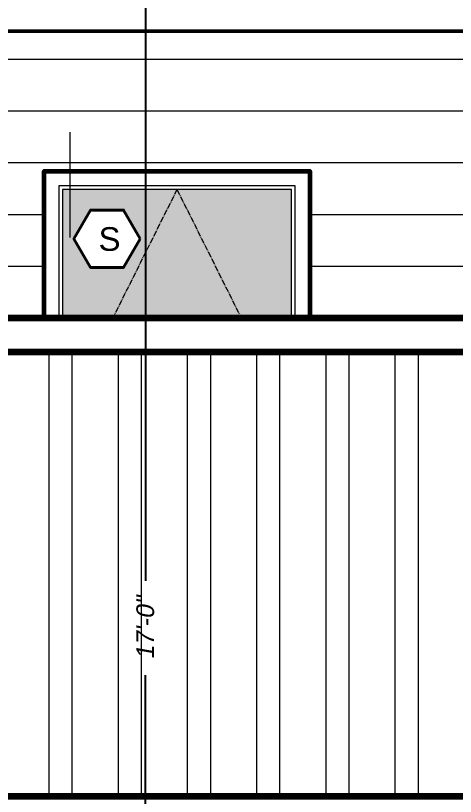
# Model space of a CAD drawing. Header units: inches. Extents: x -3905 to 10892, y 1064 to 9590.
# Drawn here: x 1461.7 to 1521.3, y 3517.7 to 3623.3 of the extents above; entities that cross this region are included whole.
import ezdxf

# ---------------------------------------------------------------- set-up
doc = ezdxf.new("R2010")
doc.units = ezdxf.units.IN
doc.header["$MEASUREMENT"] = 0
doc.header["$PDMODE"] = 3
doc.linetypes.add('MYCENTER', pattern=[0.9375, 0.75, -0.0625, 0.0625, -0.0625])
doc.layers.add('ELEVATIONS', color=40, linetype='Continuous', lineweight=0)
doc.layers.add('SECTIONS', color=70, linetype='Continuous', lineweight=0)
doc.styles.get("Standard").update_dxf_attribs({"font": 'arial.ttf', "oblique": 10})
doc.dimstyles.new('WeaselDims$0', dxfattribs={"dimtxt": 0.1, "dimasz": 0.0325, "dimexe": 0.0625, "dimexo": 0.125, "dimgap": 0.09, "dimtad": 0, "dimdec": 4, "dimzin": 0, "dimdsep": 46, "dimlunit": 4, "dimtxsty": 'Standard', "dimblk": 'BOXFILLED', "dimcen": 0.09, "dimadec": 0, "dimazin": 0, "dimtfac": 1, "dimtdec": 4, "dimtofl": 0, "dimtmove": 1, "dimatfit": 3, "dimfxl": 1, "dimfrac": 2, "dimtolj": 1, "dimtzin": 0, "dimarcsym": 0})

# ---------------------------------------------------------------- blocks, each defined once
blk = doc.blocks.new('_BoxFilled')
at = {"color": 0, "linetype": 'ByBlock', "lineweight": -2}
blk.add_line((-0.5, 0), (-1, 0), dxfattribs=at)
at = {"color": 0, "linetype": 'ByBlock'}
blk.add_solid([(-0.5, 0.5), (0.5, 0.5), (-0.5, -0.5), (0.5, -0.5)], dxfattribs=at)
blk = doc.blocks.new('*D405')
at = {"layer": 'Defpoints', "color": 0, "linetype": 'Continuous', "lineweight": 5, "transparency": 16777216}
for p in [(1459.11, 3637.33), (1479.31, 3637.33), (1459.11, 3443.62)]:
    blk.add_point(p, dxfattribs=at)
at = {"layer": 'SECTIONS', "color": 0, "linetype": 'Continuous', "lineweight": -2, "transparency": 16777216}
for p, q in [((1462.11, 3637.33), (1480.81, 3637.33)), ((1479.31, 3636.55), (1479.31, 3546.86)), ((1479.31, 3444.4), (1479.31, 3534.09)), ((1462.11, 3443.62), (1480.81, 3443.62))]:
    blk.add_line(p, q, dxfattribs=at)
at = {"layer": 'SECTIONS', "color": 0, "linetype": 'Continuous', "lineweight": -2, "transparency": 16777216, "xscale": 0.78, "yscale": 0.78, "zscale": 0.78}
for p, rotation in [((1479.31, 3637.33), 90), ((1479.31, 3443.62), 270)]:
    blk.add_blockref('_BoxFilled', p, dxfattribs=dict(at, rotation=rotation))
at = {"layer": 'SECTIONS', "color": 0, "linetype": 'Continuous', "lineweight": 5, "transparency": 16777216, "insert": (1479.31, 3540.47), "char_height": 2.4, "attachment_point": 5, "rotation": 90}
blk.add_mtext('\\A1;17\'-0"', dxfattribs=at)

msp = doc.modelspace()

# ---------------------------------------------------------------- hatches: boundary and pattern name
at = {"layer": 'ELEVATIONS', "linetype": 'Continuous', "lineweight": 9}
h = msp.add_hatch(color=254, dxfattribs=at)
h.dxf.hatch_style = 1
h.paths.add_polyline_path([(1499.09618, 3599.7897), (1468.09618, 3599.7897), (1468.09618, 3582.37641), (1499.09618, 3582.37641)])
h.paths.add_polyline_path([(1471.8825, 3597.01175), (1476.3625, 3597.01175), (1478.6025, 3593.13196), (1476.3625, 3589.25217), (1471.8825, 3589.25217), (1469.6425, 3593.13196)])
at = {"layer": 'ELEVATIONS', "linetype": 'Continuous', "lineweight": 5}
h = msp.add_hatch(dxfattribs=at)
h.set_pattern_fill('ANSI32', color=256, scale=25, angle=45)
h.set_pattern_definition([(90, (-1524.341, 8.977), (-9.375, 2e-15), []), (90, (-1521.216, 12.102), (-9.375, 2e-15), [])])
h.paths.add_polyline_path([(1845.10399, 3577.82173), (1447.10399, 3577.82173), (1423.10399, 3577.82173), (1423.10399, 3517.69637), (1845.10399, 3517.69637)])

# ---------------------------------------------------------------- linework, layer by layer
at = {"layer": 'ELEVATIONS', "linetype": 'Continuous', "lineweight": 50}
msp.add_line((1423.09618, 3621.22377), (1739.59618, 3621.22377), dxfattribs=at)
at = {"layer": 'ELEVATIONS', "linetype": 'Continuous', "lineweight": 5}
for p, q in [((1712.09618, 3617.37641), (1450.59618, 3617.37641)), ((1712.09618, 3610.37641), (1450.59618, 3610.37641)), ((1712.09618, 3603.37641), (1455.10399, 3603.37641)), ((1465.59618, 3596.37641), (1455.10399, 3596.37641)), ((1577.62118, 3596.37641), (1501.59618, 3596.37641)), ((1465.59618, 3589.37641), (1455.10399, 3589.37641)), ((1577.62118, 3589.37641), (1501.59618, 3589.37641))]:
    msp.add_line(p, q, dxfattribs=at)
at = {"layer": 'ELEVATIONS', "linetype": 'Continuous', "lineweight": 40}
for p, q in [((1465.59618, 3602.2897), (1501.59618, 3602.2897)), ((1465.59618, 3602.2897), (1465.59618, 3582.37641)), ((1501.59618, 3602.2897), (1501.59618, 3582.37641))]:
    msp.add_line(p, q, dxfattribs=at)
at = {"layer": 'ELEVATIONS', "linetype": 'MYCENTER', "lineweight": 5}
for q in [(1474.88954, 3582.37641), (1492.30282, 3582.37641)]:
    msp.add_line((1483.59618, 3599.7897), q, dxfattribs=at)
at = {"layer": 'ELEVATIONS', "linetype": 'Continuous', "lineweight": 9}
msp.add_line((1423.10399, 3582.37641), (1845.10399, 3582.37641), dxfattribs=at)
at = {"layer": 'ELEVATIONS', "linetype": 'Continuous', "lineweight": 90}
for p, q in [((1845.10399, 3582.37641), (1423.10399, 3582.37641)), ((1447.10399, 3577.82173), (1845.10399, 3577.82173)), ((1423.10399, 3517.69637), (1845.10399, 3517.69637))]:
    msp.add_line(p, q, dxfattribs=at)
at = {"layer": 'ELEVATIONS', "linetype": 'Continuous', "lineweight": 35}
msp.add_lwpolyline([(1501.59618, 3582.37641), (1501.59618, 3602.2897), (1465.59618, 3602.2897), (1465.59618, 3582.37641)], dxfattribs=at)
at = {"layer": 'ELEVATIONS', "linetype": 'Continuous', "lineweight": 60}
msp.add_lwpolyline([(1465.59618, 3582.37641), (1465.59618, 3602.2897), (1501.59618, 3602.2897), (1501.59618, 3582.37641)], dxfattribs=at)
at = {"layer": 'ELEVATIONS', "linetype": 'Continuous', "lineweight": 5}
for points in [[(1499.59618, 3582.37641), (1499.59618, 3600.2897), (1467.59618, 3600.2897), (1467.59618, 3582.37641)], [(1499.09618, 3582.37641), (1499.09618, 3599.7897), (1468.09618, 3599.7897), (1468.09618, 3582.37641)]]:
    msp.add_lwpolyline(points, dxfattribs=at)
at = {"layer": 'ELEVATIONS', "lineweight": 40}
msp.add_lwpolyline([(1478.6025, 3593.13196), (1476.3625, 3597.01175), (1471.8825, 3597.01175), (1469.6425, 3593.13196), (1471.8825, 3589.25217), (1476.3625, 3589.25217)], close=True, dxfattribs=at)
at = {"layer": 'SECTIONS', "linetype": 'Continuous', "lineweight": 20}
msp.add_line((1469.11683, 3593.28057), (1469.11683, 3607.55515), dxfattribs=at)

# ---------------------------------------------------------------- texts
at = {"layer": 'ELEVATIONS', "lineweight": 0}
msp.add_text('S', height=3.2, dxfattribs=at).set_placement((1472.96914, 3591.49217))

# ---------------------------------------------------------------- dimensions: what is measured, and where the dimension line sits
at = {"layer": 'SECTIONS', "linetype": 'Continuous', "lineweight": 5}
dim = msp.add_linear_dim(base=(1479.31464, 3637.33016), p1=(1459.10902, 3443.61844), p2=(1459.10902, 3637.33016), angle=90, text='17\'-0"', dimstyle='WeaselDims$0', override={"dimscale": 24}, dxfattribs=at)
dim.commit()
dim.dimension.update_dxf_attribs({"geometry": '*D405', "text_midpoint": (1479.31464, 3540.4743)})

doc.saveas('drawing.dxf')
